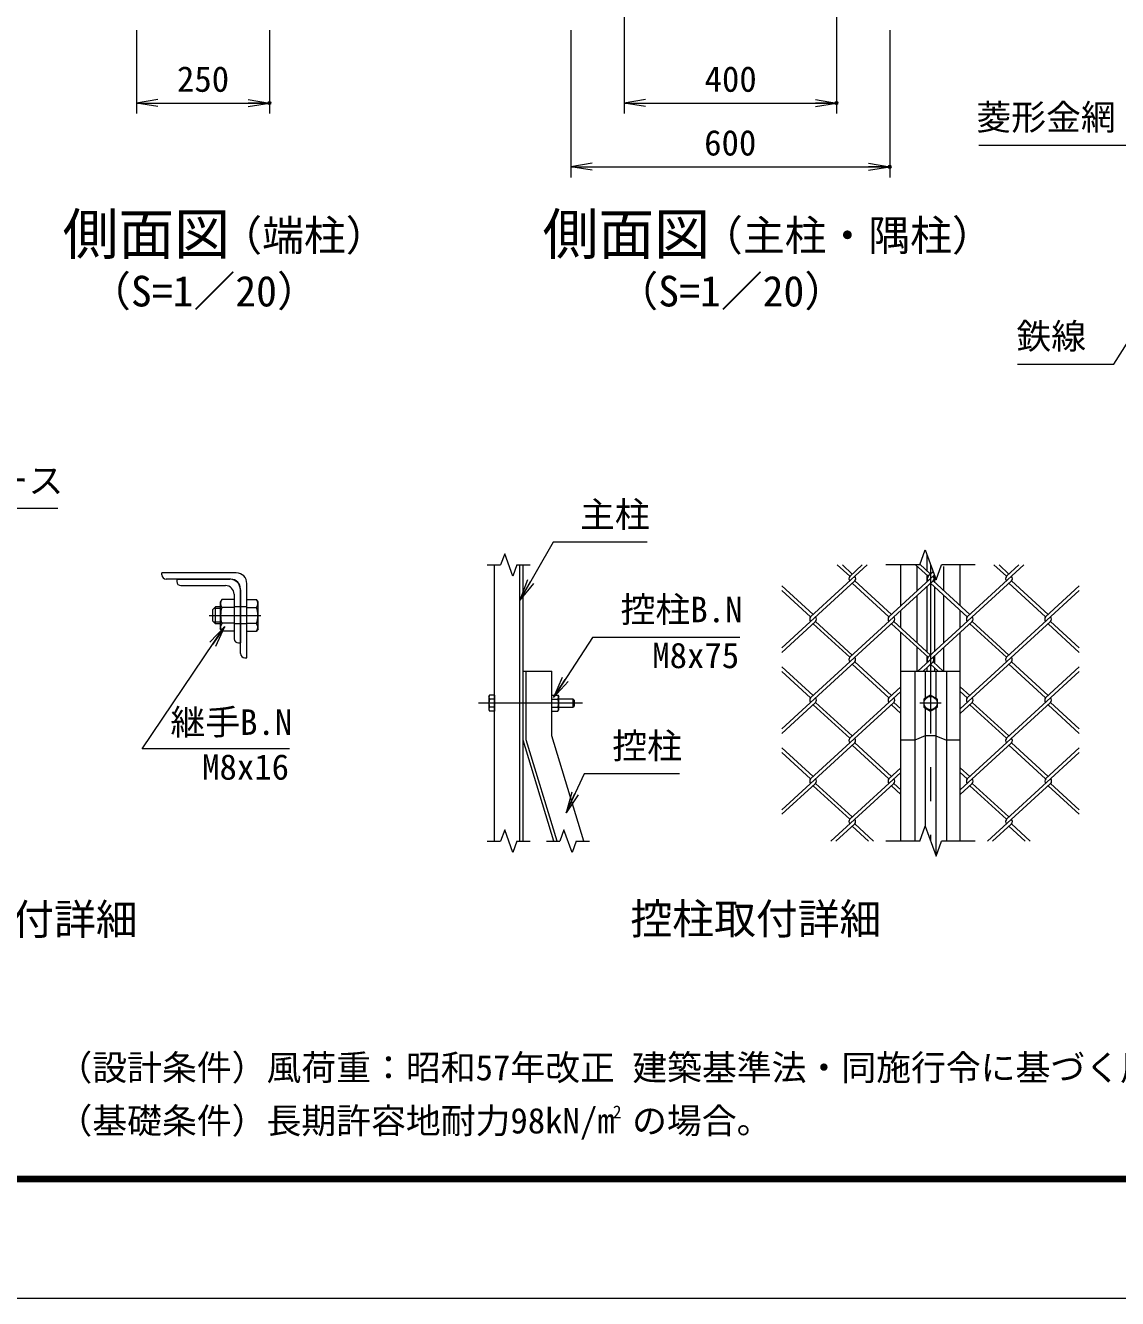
# Model space of a CAD drawing. Units: millimetres at full size. Extents: x -4200 to 4200, y -2970 to 2970.
# Drawn here: x -393 to 1663, y -2970 to -573 of the extents above; entities that cross this region are included whole.
import ezdxf
from ezdxf.enums import TextEntityAlignment as Align

# ---------------------------------------------------------------- set-up
doc = ezdxf.new("R2010")
doc.units = ezdxf.units.MM
doc.header["$LTSCALE"] = 10
doc.header["$PDMODE"] = 32
doc.header["$PDSIZE"] = 5
doc.linetypes.add('USER1', pattern=[50.8, 31.75, -6.35, 6.35, -6.35])
for name, color, linetype, lineweight in [('0-0_D-STR1', 1, 'Continuous', 18), ('0-1_D-BMK', 2, 'USER1', 13), ('0-2_D-STR-DIM', 7, 'Continuous', 13), ('0-3_D-STR3', 3, 'Continuous', 13), ('0-7_0', 7, 'Continuous', 18), ('0-A_D-STR2', 7, 'Continuous', 13), ('0-B_D-STR-TXT', 7, 'Continuous', 13), ('0-C_D-TTL', 7, 'Continuous', 18)]:
    doc.layers.add(name, color=color, linetype=linetype, lineweight=lineweight)
doc.layers.add('0-8_Defpoints', color=7, linetype='Continuous')
doc.layers.add('0-9_D-TTL-TXT', color=7, linetype='Continuous')
doc.styles.add('ＭＳ ゴシック', font='')
doc.styles.get('ＭＳ ゴシック').set_extended_font_data('MS Gothic')

# ---------------------------------------------------------------- blocks, each defined once
blk = doc.blocks.new('_Open')
at = {"layer": '0-7_0'}
blk.add_line((-10, 1.667), (0, 0), dxfattribs=at)
blk.add_lwpolyline([(-10, -1.667), (0, 0), (-10, 0)], dxfattribs=at)

msp = doc.modelspace()

# ---------------------------------------------------------------- linework, layer by layer
at = {"layer": '0-0_D-STR1'}
for p, q in [((1304.02, -1569.12), (1304.02, -1599.33)), ((-135.85, -1607.73), (-135.85, -1603.73)), ((4.15, -1603.73), (-135.85, -1603.73)), ((490.19, -2108.81), (490.19, -1588.81)), ((538.19, -2108.81), (538.19, -1588.81)), ((544.19, -2108.81), (544.19, -1588.81)), ((1255.19, -1665.89), (1255.19, -1588.81)), ((1286.19, -1637.48), (1286.19, -1591.66)), ((1336.19, -1637.48), (1336.19, -1591.66)), ((1367.19, -1665.89), (1367.19, -1588.81)), ((-5.85, -1615.73), (-127.85, -1615.73)), ((24.15, -1763.73), (24.15, -1623.73)), ((1304.02, -1608.01), (1304.02, -1621.14)), ((1304.02, -1629.82), (1304.02, -1751.81)), ((1318.35, -1608.01), (1318.35, -1621.14)), ((1318.35, -1629.82), (1318.35, -1751.81)), ((12.15, -1755.73), (12.15, -1633.73)), ((1286.19, -1735.46), (1286.19, -1646.16)), ((1336.19, -1735.46), (1336.19, -1646.16)), ((1255.19, -1707.06), (1255.19, -1674.57)), ((1367.19, -1707.06), (1367.19, -1674.57)), ((1255.19, -2108.81), (1255.19, -1715.74)), ((1367.19, -2108.81), (1367.19, -1715.74)), ((1286.19, -1788.81), (1286.19, -1744.14)), ((1336.19, -1788.81), (1336.19, -1744.14)), ((20.15, -1763.73), (24.15, -1763.73)), ((1304.02, -1760.49), (1304.02, -1773.62)), ((1318.35, -1760.49), (1318.35, -1773.62)), ((550.19, -1917.92), (550.19, -1788.81)), ((598.19, -1910.81), (598.19, -1788.81)), ((1255.19, -1788.81), (1367.19, -1788.81)), ((1281.4, -1788.81), (1281.4, -2108.81)), ((1301.19, -1788.81), (1301.19, -1839.57)), ((1304.02, -1782.3), (1304.02, -1788.81)), ((1318.35, -1782.3), (1318.35, -1788.81)), ((1321.19, -1788.81), (1321.19, -1839.57)), ((1340.97, -1788.81), (1340.97, -2108.81)), ((1301.19, -1858.04), (1301.19, -2081.33)), ((1321.19, -1858.04), (1321.19, -2136.28)), ((658.19, -2108.81), (598.19, -1910.81)), ((1301.19, -1910.81), (1281.4, -1918.81)), ((1321.19, -1910.81), (1301.19, -1910.81)), ((1321.19, -1910.81), (1340.97, -1918.81)), ((601.76, -2108.81), (544.19, -1918.81)), ((608.03, -2108.81), (550.19, -1917.92)), ((1281.4, -1918.81), (1255.19, -1918.81)), ((1367.19, -1918.81), (1340.97, -1918.81))]:
    msp.add_line(p, q, dxfattribs=at)
msp.add_lwpolyline([(544.19, -1918.81), (544.19, -1788.81), (598.19, -1788.81)], dxfattribs=at)
for centre, radius, start, end in [((4.15, -1623.73), 20, 0, 90), ((-127.85, -1607.73), 8, 180, 270), ((-5.85, -1633.73), 18, 0, 90), ((20.15, -1755.73), 8, 180, 270)]:
    msp.add_arc(centre, radius, start, end, dxfattribs=at)
at = {"layer": '0-1_D-BMK'}
for p, q in [((1311.19, -1588.81), (1311.19, -2108.81)), ((-46.65, -1683.73), (50.15, -1683.73)), ((656.18, -1848.81), (460.19, -1848.81)), ((1331.19, -1848.81), (1291.19, -1848.81))]:
    msp.add_line(p, q, dxfattribs=at)
at = {"layer": '0-2_D-STR-DIM'}
for p, q in [((1134.28, -351.84), (1134.28, -739.15)), ((734.28, -431.84), (734.28, -739.15)), ((-183.39, -581.84), (-183.39, -739.15)), ((66.61, -581.84), (66.61, -739.15)), ((634.28, -581.84), (634.28, -859.15)), ((1234.28, -581.84), (1234.28, -859.15)), ((-183.39, -719.15), (66.61, -719.15)), ((734.28, -719.15), (1134.28, -719.15)), ((634.28, -839.15), (1234.28, -839.15)), ((509.49, -1567.66), (501.79, -1588.81)), ((524.88, -1609.95), (509.49, -1567.66)), ((1290.67, -1588.81), (1300.93, -1560.62)), ((1300.93, -1560.62), (1321.45, -1617)), ((476.69, -1588.81), (501.79, -1588.81)), ((532.58, -1588.81), (524.88, -1609.95)), ((532.58, -1588.81), (557.69, -1588.81)), ((1290.67, -1588.81), (1227.19, -1588.81)), ((1321.45, -1617), (1331.71, -1588.81)), ((1395.19, -1588.81), (1331.71, -1588.81)), ((476.69, -2108.81), (501.79, -2108.81)), ((509.49, -2087.66), (501.79, -2108.81)), ((524.88, -2129.95), (509.49, -2087.66)), ((532.58, -2108.81), (524.88, -2129.95)), ((532.58, -2108.81), (557.69, -2108.81)), ((588.26, -2108.81), (613.37, -2108.81)), ((621.07, -2087.66), (613.37, -2108.81)), ((636.46, -2129.95), (621.07, -2087.66)), ((644.15, -2108.81), (636.46, -2129.95)), ((644.15, -2108.81), (669.26, -2108.81)), ((1290.67, -2108.81), (1227.19, -2108.81)), ((1321.45, -2137), (1331.71, -2108.81)), ((1395.19, -2108.81), (1331.71, -2108.81))]:
    msp.add_line(p, q, dxfattribs=at)
msp.add_lwpolyline([(1290.67, -2108.81), (1300.93, -2080.62), (1321.45, -2137)], dxfattribs=at)
at = {"layer": '0-3_D-STR3'}
for p, q in [((-107.85, -1615.73), (-7.85, -1615.73)), ((-107.85, -1615.73), (-107.85, -1619.73)), ((-99.85, -1627.73), (-15.85, -1627.73)), ((-22.95, -1653.71), (-25.85, -1658.73)), ((0.15, -1653.71), (-22.95, -1653.71)), ((0.15, -1643.73), (0.15, -1727.73)), ((0.15, -1653.71), (0.15, -1713.76)), ((12.15, -1635.73), (12.15, -1735.73)), ((24.15, -1653.71), (42.57, -1653.71)), ((24.15, -1713.76), (24.15, -1653.71)), ((45.35, -1658.53), (42.57, -1653.71)), ((-35.05, -1667.73), (-39.85, -1672.53)), ((-39.85, -1694.93), (-39.85, -1672.53)), ((-25.85, -1670.73), (-38.05, -1670.73)), ((-35.05, -1699.73), (-35.05, -1667.73)), ((-25.85, -1667.73), (-35.05, -1667.73)), ((-25.85, -1658.73), (-25.85, -1708.73)), ((0.15, -1668.72), (-22.95, -1668.72)), ((24.15, -1667.73), (0.15, -1667.73)), ((24.15, -1668.72), (42.57, -1668.72)), ((45.35, -1708.93), (45.35, -1658.53)), ((-35.05, -1699.73), (-39.85, -1694.93)), ((-25.85, -1696.73), (-38.05, -1696.73)), ((-25.85, -1699.73), (-35.05, -1699.73)), ((0.15, -1698.74), (-22.95, -1698.74)), ((24.15, -1699.73), (0.15, -1699.73)), ((24.15, -1698.74), (42.57, -1698.74)), ((-22.95, -1713.76), (-25.85, -1708.73)), ((0.15, -1713.76), (-22.95, -1713.76)), ((24.15, -1713.76), (42.57, -1713.76)), ((45.35, -1708.93), (42.57, -1713.76)), ((8.15, -1735.73), (12.15, -1735.73)), ((479.59, -1836.21), (480.98, -1833.8)), ((479.59, -1836.21), (479.59, -1861.41)), ((490.19, -1833.8), (480.98, -1833.8)), ((490.19, -1841.3), (480.98, -1841.3)), ((490.19, -1833.8), (490.19, -1863.82)), ((598.19, -1863.82), (598.19, -1833.8)), ((598.19, -1841.3), (609.74, -1841.3)), ((611.19, -1861.31), (611.19, -1836.31)), ((611.19, -1840.81), (637.79, -1840.81)), ((637.79, -1840.81), (640.19, -1843.21)), ((640.19, -1843.21), (640.19, -1854.41)), ((479.59, -1861.41), (480.98, -1863.82)), ((490.19, -1856.31), (480.98, -1856.31)), ((490.19, -1863.82), (480.98, -1863.82)), ((598.19, -1856.31), (609.74, -1856.31)), ((611.19, -1856.81), (637.79, -1856.81))]:
    msp.add_line(p, q, dxfattribs=at)
for points in [[(598.19, -1833.8), (609.74, -1833.8), (611.19, -1836.31)], [(637.79, -1840.81), (637.79, -1856.81), (640.19, -1854.41)], [(598.19, -1863.82), (609.74, -1863.82), (611.19, -1861.31)]]:
    msp.add_lwpolyline(points, dxfattribs=at)
msp.add_lwpolyline([(1324.19, -1841.3), (1311.19, -1833.8), (1298.19, -1841.3), (1298.19, -1856.31), (1311.19, -1863.82), (1324.19, -1856.31)], close=True, dxfattribs=at)
msp.add_circle((1311.19, -1848.81), 12.5, dxfattribs=at)
for centre, radius, start, end in [((-99.85, -1619.73), 8, 180, 270), ((-15.85, -1643.73), 16, 0, 90), ((-7.85, -1635.73), 20, 0, 90), ((-11.98, -1661.22), 13.29, 145.61585, 214.38416), ((31.6, -1661.22), 13.29, 325.61585, 34.38415), ((24.41, -1683.73), 49.68, 162.4121, 197.5879), ((-4.79, -1683.73), 49.68, 342.4121, 17.5879), ((-11.98, -1706.25), 13.29, 145.61586, 214.38414), ((31.6, -1706.25), 13.29, 325.61585, 34.38415), ((8.15, -1727.73), 8, 180, 270), ((486.46, -1837.55), 6.64, 145.61585, 214.38415), ((504.66, -1848.81), 24.84, 162.4121, 197.5879), ((604.25, -1837.55), 6.64, 325.61586, 34.38414), ((586.06, -1848.81), 24.84, 342.4121, 17.5879), ((486.46, -1860.07), 6.64, 145.61585, 214.38415), ((604.25, -1860.07), 6.64, 325.61585, 34.38416)]:
    msp.add_arc(centre, radius, start, end, dxfattribs=at)
at = {"layer": '0-8_Defpoints'}
for p in [(66.61, -719.15), (1134.28, -719.15), (1234.28, -839.15)]:
    msp.add_point(p, dxfattribs=at)
at = {"layer": '0-A_D-STR2'}
for p, q in [((1191.85, -1588.81), (1085.27, -1686.47)), ((1158.99, -1610.23), (1135.61, -1588.81)), ((1163.73, -1605.89), (1145.09, -1588.81)), ((1182.61, -1588.81), (1159.11, -1610.34)), ((1306.45, -1610.23), (1283.07, -1588.81)), ((1311.19, -1605.89), (1291.13, -1587.52)), ((1315.85, -1601.62), (1306.45, -1610.23)), ((1486.76, -1588.81), (1380.18, -1686.47)), ((1453.91, -1610.23), (1430.52, -1588.81)), ((1458.64, -1605.89), (1440, -1588.81)), ((1477.29, -1588.81), (1453.91, -1610.23)), ((1168.47, -1618.91), (1031.19, -1744.71)), ((1090, -1682.13), (1031.19, -1628.24)), ((1315.92, -1618.91), (1158.99, -1762.71)), ((1232.72, -1686.47), (1163.73, -1623.25)), ((1237.46, -1682.13), (1168.47, -1618.91)), ((1318.22, -1608.13), (1232.72, -1686.47)), ((1463.38, -1618.91), (1306.45, -1762.71)), ((1380.18, -1686.47), (1311.19, -1623.25)), ((1384.91, -1682.13), (1315.92, -1618.91)), ((1527.63, -1686.47), (1458.64, -1623.25)), ((1532.37, -1682.13), (1463.38, -1618.91)), ((1591.19, -1628.24), (1527.63, -1686.47)), ((1085.27, -1686.47), (1031.19, -1636.92)), ((1591.19, -1636.92), (1453.91, -1762.71)), ((1094.74, -1695.15), (1031.19, -1753.39)), ((1242.2, -1695.15), (1085.27, -1838.95)), ((1158.99, -1762.71), (1090, -1699.49)), ((1163.73, -1758.37), (1094.74, -1695.15)), ((1306.45, -1762.71), (1237.46, -1699.49)), ((1311.19, -1758.37), (1242.2, -1695.15)), ((1389.65, -1695.15), (1287.44, -1788.81)), ((1537.11, -1695.15), (1380.18, -1838.95)), ((1453.91, -1762.71), (1385.33, -1699.87)), ((1458.64, -1758.37), (1389.65, -1695.15)), ((1591.19, -1753.39), (1532.37, -1699.49)), ((1591.19, -1744.71), (1537.11, -1695.15)), ((1168.47, -1771.39), (1031.19, -1897.19)), ((1237.46, -1834.61), (1168.47, -1771.39)), ((1315.92, -1771.39), (1296.92, -1788.81)), ((1334.93, -1788.81), (1315.92, -1771.39)), ((1463.38, -1771.39), (1367.19, -1859.54)), ((1532.37, -1834.61), (1463.38, -1771.39)), ((1090, -1834.61), (1031.19, -1780.71)), ((1085.27, -1838.95), (1031.19, -1789.4)), ((1232.72, -1838.95), (1163.73, -1775.73)), ((1325.46, -1788.81), (1311.19, -1775.73)), ((1591.19, -1789.4), (1453.91, -1915.19)), ((1527.63, -1838.95), (1458.64, -1775.73)), ((1591.19, -1780.71), (1527.63, -1838.95)), ((1255.19, -1818.37), (1232.72, -1838.95)), ((1384.91, -1834.61), (1367.19, -1818.37)), ((1255.19, -1827.05), (1158.99, -1915.19)), ((1380.18, -1838.95), (1367.19, -1827.05)), ((1094.74, -1847.63), (1031.19, -1905.87)), ((1242.2, -1847.63), (1085.27, -1991.43)), ((1158.99, -1915.19), (1090, -1851.97)), ((1163.73, -1910.85), (1094.74, -1847.63)), ((1255.19, -1868.22), (1237.46, -1851.97)), ((1255.19, -1859.54), (1242.2, -1847.63)), ((1389.65, -1847.63), (1367.19, -1868.22)), ((1537.11, -1847.63), (1380.18, -1991.43)), ((1453.91, -1915.19), (1384.91, -1851.97)), ((1458.64, -1910.85), (1389.65, -1847.63)), ((1591.19, -1905.87), (1532.37, -1851.97)), ((1591.19, -1897.19), (1537.11, -1847.63)), ((1168.47, -1923.87), (1031.19, -2049.67)), ((1090, -1987.09), (1031.19, -1933.19)), ((1232.72, -1991.43), (1163.73, -1928.21)), ((1237.46, -1987.09), (1168.47, -1923.87)), ((1463.38, -1923.87), (1367.19, -2012.01)), ((1527.63, -1991.43), (1458.64, -1928.21)), ((1532.37, -1987.09), (1463.38, -1923.87)), ((1591.19, -1933.19), (1527.63, -1991.43)), ((1085.27, -1991.43), (1031.19, -1941.87)), ((1591.19, -1941.87), (1453.91, -2067.67)), ((1255.19, -1979.53), (1158.99, -2067.67)), ((1255.19, -1970.84), (1232.72, -1991.43)), ((1384.91, -1987.09), (1367.19, -1970.84)), ((1380.18, -1991.43), (1367.19, -1979.53)), ((1094.74, -2000.11), (1031.19, -2058.35)), ((1158.99, -2067.67), (1090, -2004.45)), ((1163.73, -2063.33), (1094.74, -2000.11)), ((1242.2, -2000.11), (1123.57, -2108.81)), ((1255.19, -2020.7), (1237.46, -2004.45)), ((1255.19, -2012.01), (1242.2, -2000.11)), ((1389.65, -2000.11), (1367.19, -2020.7)), ((1453.91, -2067.67), (1384.91, -2004.45)), ((1458.64, -2063.33), (1389.65, -2000.11)), ((1537.11, -2000.11), (1418.48, -2108.81)), ((1591.19, -2058.35), (1532.37, -2004.45)), ((1591.19, -2049.67), (1537.11, -2000.11)), ((1168.47, -2076.35), (1133.05, -2108.81)), ((1194.42, -2108.81), (1163.73, -2080.69)), ((1203.89, -2108.81), (1168.47, -2076.35)), ((1463.38, -2076.35), (1427.96, -2108.81)), ((1489.33, -2108.81), (1458.64, -2080.69)), ((1498.8, -2108.81), (1463.38, -2076.35))]:
    msp.add_line(p, q, dxfattribs=at)
for centre, start, end in [((1163.84, -1614.69), 137.5, 222.5), ((1163.84, -1614.69), 317.5, 42.5), ((1311.29, -1614.69), 137.5, 222.5), ((1311.29, -1614.69), 317.5, 42.5), ((1458.75, -1614.69), 137.5, 222.5), ((1458.75, -1614.69), 317.5, 42.5), ((1090, -1690.81), 137.5, 222.5), ((1090, -1690.81), 317.5, 42.5), ((1237.46, -1690.81), 137.5, 222.5), ((1237.46, -1690.81), 317.5, 42.5), ((1384.91, -1690.81), 137.5, 222.5), ((1384.91, -1690.81), 317.5, 42.5), ((1532.48, -1690.93), 137.5, 222.5), ((1532.48, -1690.93), 317.5, 42.5), ((1163.72, -1767.06), 137.5, 222.5), ((1163.72, -1767.06), 317.5, 42.5), ((1311.17, -1767.06), 137.5, 222.5), ((1311.17, -1767.06), 317.5, 42.5), ((1458.63, -1767.06), 137.5, 222.5), ((1458.63, -1767.06), 317.5, 42.5), ((1090, -1843.29), 137.5, 222.5), ((1090, -1843.29), 317.5, 42.5), ((1237.46, -1843.29), 137.5, 222.5), ((1237.46, -1843.29), 317.5, 42.5), ((1384.91, -1843.29), 137.5, 222.5), ((1384.91, -1843.29), 317.5, 42.5), ((1532.48, -1843.41), 137.5, 222.5), ((1532.48, -1843.41), 317.5, 42.5), ((1163.72, -1919.54), 137.5, 222.5), ((1163.72, -1919.54), 317.5, 42.5), ((1458.76, -1919.64), 137.5, 222.5), ((1458.76, -1919.64), 317.5, 42.5), ((1090.12, -1995.88), 137.5, 222.5), ((1090.12, -1995.88), 317.5, 42.5), ((1237.58, -1995.88), 137.5, 222.5), ((1237.58, -1995.88), 317.5, 42.5), ((1385.03, -1995.88), 137.5, 222.5), ((1385.03, -1995.88), 317.5, 42.5), ((1532.59, -1996), 137.5, 222.5), ((1532.59, -1996), 317.5, 42.5), ((1163.72, -2072.02), 137.5, 222.5), ((1163.72, -2072.02), 317.5, 42.5), ((1458.76, -2072.12), 137.5, 222.5), ((1458.76, -2072.12), 317.5, 42.5)]:
    msp.add_arc(centre, 6.42, start, end, dxfattribs=at)
at = {"layer": '0-B_D-STR-TXT'}
for points in [[(1402.26, -798.42), (1707.75, -798.42), (1759.44, -889.35)], [(1474.98, -1211), (1655.86, -1211), (1724.76, -1102.71)], [(-331.43, -1482.39), (-702.65, -1482.39), (-759.01, -1645.6)], [(777.75, -1545.99), (600.43, -1545.99), (539.18, -1653.13)], [(104.42, -1935.21), (-172.9, -1935.21), (-18.72, -1706.24)], [(951.82, -1725.11), (674.5, -1725.11), (602.46, -1836.55)], [(838.49, -1981.79), (658.88, -1981.79), (625.97, -2053.71)]]:
    msp.add_lwpolyline(points, dxfattribs=at)
at = {"layer": '0-C_D-TTL', "color": 2}
msp.add_lwpolyline([(-4200, 2970), (4200, 2970), (4200, -2970), (-4200, -2970)], close=True, dxfattribs=at)
at = {"layer": '0-C_D-TTL'}
for points in [[(-3930, 2750), (3930, 2750), (3930, -2750), (-3930, -2750)], [(-3927.5, 2747.5), (3927.5, 2747.5), (3927.5, -2747.5), (-3927.5, -2747.5)], [(-3925, 2745), (3925, 2745), (3925, -2745), (-3925, -2745)], [(-3922.5, 2742.5), (3922.5, 2742.5), (3922.5, -2742.5), (-3922.5, -2742.5)], [(-3920, 2740), (3920, 2740), (3920, -2740), (-3920, -2740)]]:
    msp.add_lwpolyline(points, close=True, dxfattribs=at)

# ---------------------------------------------------------------- block references
at = {"layer": '0-2_D-STR-DIM', "xscale": 4, "yscale": 4, "rotation": 180}
for p in [(-183.39, -719.15), (734.28, -719.15), (634.28, -839.15)]:
    msp.add_blockref('_Open', p, dxfattribs=at)
at = {"layer": '0-2_D-STR-DIM', "xscale": 4, "yscale": 4}
for p in [(66.61, -719.15), (1134.28, -719.15), (1234.28, -839.15)]:
    msp.add_blockref('_Open', p, dxfattribs=at)
at = {"layer": '0-B_D-STR-TXT', "xscale": 4, "yscale": 4}
for p, rotation in [((538.19, -1654.86), 240.24265), ((-17.6, -1704.58), 56.04396), ((601.38, -1838.23), 237.12098), ((625.14, -2055.53), 245.41293)]:
    msp.add_blockref('_Open', p, dxfattribs=dict(at, rotation=rotation))

# ---------------------------------------------------------------- texts
at = {"layer": '0-2_D-STR-DIM', "style": 'ＭＳ ゴシック'}
for s, p in [('250', (-107.41, -712.41)), ('400', (885.78, -712.41)), ('600', (885.01, -832.41))]:
    msp.add_text(s, height=48.09, dxfattribs=at).set_placement(p, align=Align.BOTTOM_LEFT)
at = {"layer": '0-9_D-TTL-TXT', "style": 'ＭＳ ゴシック'}
for s, height, p in [('側面図', 76.98, (-322.61, -1027.46)), ('（端柱）', 57.7, (-25.91, -1014.62)), ('側面図', 76.98, (580.85, -1027.46)), ('（主柱・隅柱）', 57.7, (879.13, -1014.47)), ('（S=1／20）', 57.7, (-272.81, -1119.44)), ('（S=1／20）', 57.7, (719.86, -1119.44)), ('継手ピース取付詳細', 57.7, (-889.89, -2302.06)), ('控柱取付詳細', 57.7, (746.22, -2301.3)), ('（設計条件）風荷重：昭和57年改正 建築基準法・同施行令に基づく風圧力に準拠。', 48.09, (-332.45, -2573.6)), ('（基礎条件）長期許容地耐力98kN/m の場合。', 48.09, (-332.45, -2673.6)), ('2', 24.05, (713.02, -2637.79))]:
    msp.add_text(s, height=height, dxfattribs=at).set_placement(p, align=Align.BOTTOM_LEFT)
at = {"layer": '0-B_D-STR-TXT', "style": 'ＭＳ ゴシック'}
for s, p in [('菱形金網', (1397.43, -784.18)), ('鉄線', (1472.7, -1196.63)), ('継手ピース', (-649.45, -1468.28)), ('主柱', (651.36, -1532.26)), ('控柱B.N', (727.71, -1711.12)), ('M8x75', (787.34, -1797.54)), ('継手B.N', (-119.69, -1923.13)), ('控柱', (712.09, -1967.81)), ('M8x16', (-60.06, -2007.61))]:
    msp.add_text(s, height=48.09, dxfattribs=at).set_placement(p, align=Align.BOTTOM_LEFT)

doc.saveas('drawing.dxf')
